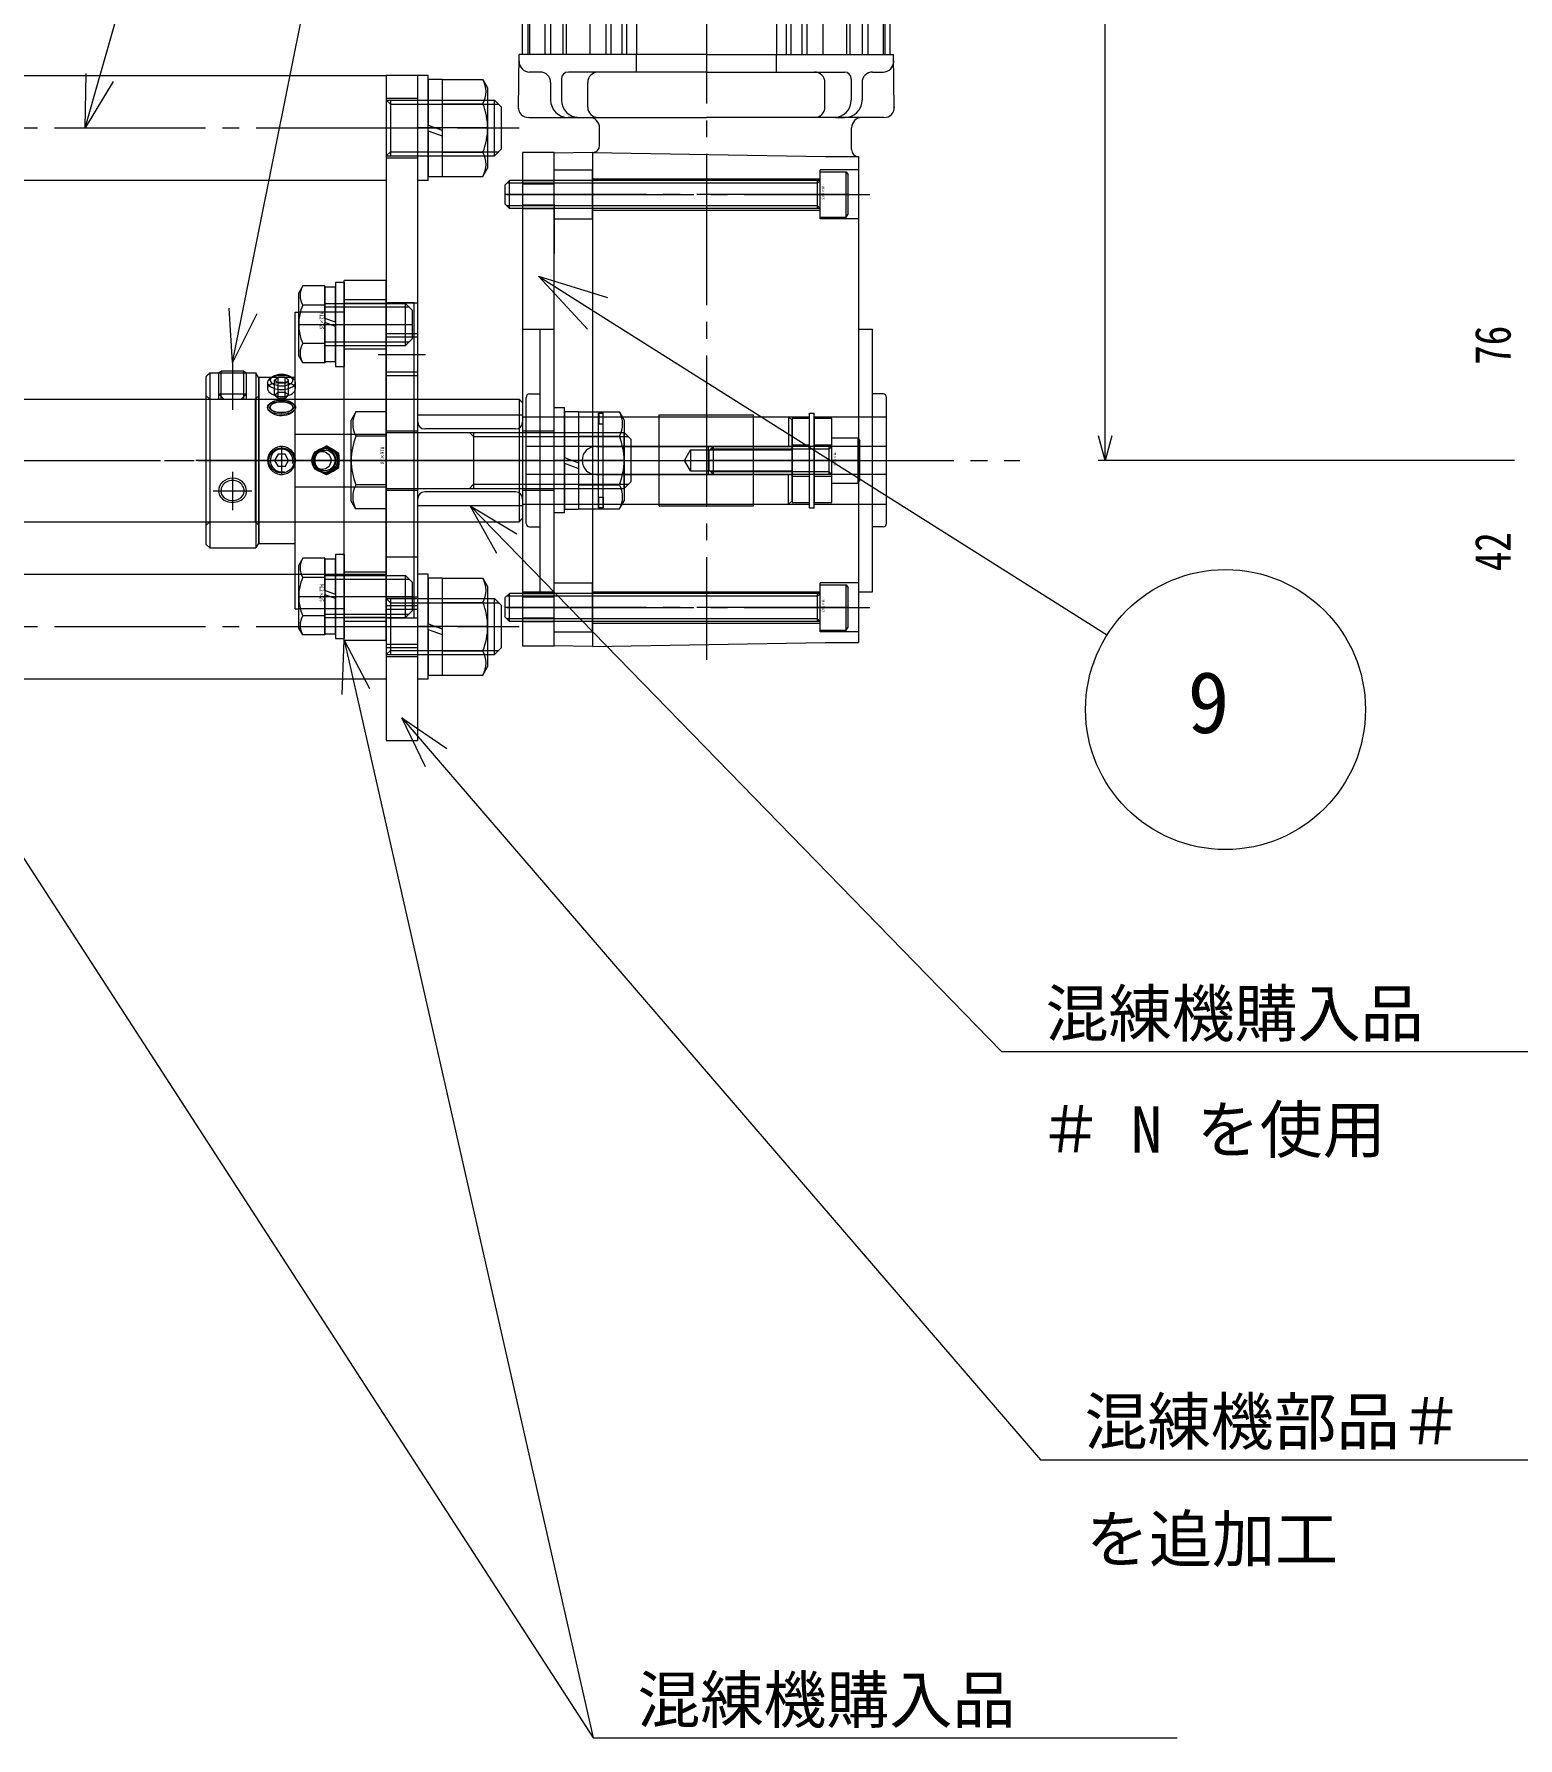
# Model space of a CAD drawing. Units: millimetres at full size. Extents: x -24503 to 24503, y -7436 to 7436.
# Drawn here: x 15161.6 to 15585.6, y 737.4 to 1224.3 of the extents above; entities that cross this region are included whole.
import ezdxf
from ezdxf.enums import TextEntityAlignment as Align

# ---------------------------------------------------------------- set-up
doc = ezdxf.new("R2010")
doc.units = ezdxf.units.MM
doc.header["$LTSCALE"] = 4.8
doc.linetypes.add('CHAIN2', pattern=[12, 9, -1, 1, -1])
for name, color, linetype, lineweight in [('0-2_08_DIM', 3, 'Continuous', 9), ('0-4_0', 2, 'Continuous', 9), ('0-6_05_CENTER', 2, 'CHAIN2', 9), ('0-7_04_HIDDEN', 7, 'Continuous', 9), ('0-8_10_DRAFT', 1, 'Continuous', 9), ('0-C_01_外形線', 134, 'Continuous', 9), ('0-D_03_かくれ線', 5, 'Continuous', 9), ('0-F_04_中心線', 4, 'CHAIN2', 9), ('1-0_02_細線', 6, 'Continuous', 9), ('1-3_07_寸法線', 3, 'Continuous', 9)]:
    doc.layers.add(name, color=color, linetype=linetype, lineweight=lineweight)
doc.styles.add('ＭＳ ゴシック', font='')
doc.styles.add('ＭＳ Ｐゴシック', font='')
doc.styles.get('ＭＳ ゴシック').set_extended_font_data('MS Gothic')
doc.styles.get('ＭＳ Ｐゴシック').set_extended_font_data('MS PGothic')

# ---------------------------------------------------------------- blocks, each defined once
blk = doc.blocks.new('RTWS25b_1_1')
at = {"layer": '0-4_0'}
for points in [[(0, 13.5), (-1.2, 13.5), (-1.2, 10.5), (0, 10.5)], [(0, -13.5), (-1.2, -13.5), (-1.2, -10.5), (0, -10.5)]]:
    blk.add_lwpolyline(points, close=True, dxfattribs=at)
at = {"layer": '0-8_10_DRAFT'}
blk.add_line((0, 0), (-1.2, 0), dxfattribs=at)
blk = doc.blocks.new('GM-SHYF-RH 0.2kW、1／30、200V、60Hzb_1_1')
at = {"layer": '0-4_0'}
for p, q in [((-200, 105.5), (-229.505, 105.5)), ((-200, 105.5), (-200, 51.5)), ((-116, 104), (-200, 104)), ((-200, 102.5), (-116, 102.5)), ((-100.493, 105.218), (-116, 104.948)), ((-116, 51.5), (-116, 105)), ((-98, 102.261), (-98, 85)), ((-98, 102.261), (-98, 51.5)), ((18, 103), (-18, 103)), ((-241.321, 101.775), (-248.891, 96.473)), ((-213, 101.82), (-211, 100.644)), ((-211, 100.644), (-213, 98.991)), ((-200, 102), (-116, 102)), ((-200, 97.633), (-116, 97.633)), ((-111, 99), (-111, 102.034)), ((-37.5, 95), (-37.5, 99)), ((-19, 102), (-19, 99)), ((19, 102), (19, 99)), ((-250, 94.344), (-250, 51.5)), ((-200, 96.005), (-116, 96.005)), ((-200, 92.542), (-116, 92.542)), ((-109, 92.93), (-103, 92.93)), ((-108, 96), (-103, 96)), ((-88.831, 93), (-95, 93)), ((-86.831, 95), (0, 95)), ((-86.831, 85.5), (-86.831, 95)), ((0, 95), (52.023, 95)), ((52.023, 85.5), (52.023, 95)), ((-200.158, 91.54), (-116, 91.54)), ((-111, 51.5), (-111, 90.93)), ((-98, 88.392), (-98, 91)), ((-200, 84.804), (-116, 84.804)), ((-101, 85.392), (-108, 85.392)), ((-87.991, 19), (-86.831, 85.5)), ((53.183, 19), (52.023, 85.5)), ((-200, 80.256), (-116, 80.256)), ((-200, 78.777), (-116, 78.777)), ((-200, 75.685), (-116, 75.685)), ((-200, 74.338), (-116, 74.338)), ((-200, 71.5), (-116, 71.5)), ((-111, 71.5), (-116, 71.5)), ((-250, 8.656), (-250, 51.5)), ((-200, -2.5), (-200, 51.5)), ((-116, 51.5), (-116, -2)), ((-111, 51.5), (-111, 12.07)), ((-98, 0.739), (-98, 51.5)), ((-200, 31.5), (-116, 31.5)), ((-111, 31.5), (-116, 31.5)), ((-200, 28.662), (-116, 28.662)), ((-200, 27.315), (-116, 27.315)), ((-200, 24.223), (-116, 24.223)), ((-200, 22.744), (-116, 22.744)), ((-89.992, 21), (-95, 21)), ((-200, 18.196), (-116, 18.196)), ((-101, 17.608), (-108, 17.608)), ((-98, 14.608), (-98, 12)), ((-87.992, 19), (53.192, 19)), ((-87.983, 19), (-87.791, 8)), ((-200.158, 11.46), (-116, 11.46)), ((-200, 10.458), (-116, 10.458)), ((-109, 10.07), (-103, 10.07)), ((-241.321, 1.225), (-248.891, 6.527)), ((-200, 6.995), (-116, 6.995)), ((-200, 5.367), (-116, 5.367)), ((-108, 7), (-103, 7)), ((-98, 0.739), (-98, 7)), ((-73.125, 8), (-59.09, 8)), ((-37.5, 4), (-37.5, 8)), ((37.5, 4), (37.5, 8)), ((-211, 2.356), (-213, 4.009)), ((-213, 1.18), (-211, 2.356)), ((-200, 1), (-116, 1)), ((-200, 0.5), (-116, 0.5)), ((-111, 4), (-111, 0.966)), ((37.5, 4), (-37.5, 4)), ((-19, 1), (-19, 4)), ((18, 0), (-18, 0)), ((19, 1), (19, 4)), ((-200, -2.5), (-229.505, -2.5)), ((-116, -1), (-200, -1)), ((-100.493, -2.218), (-116, -1.948))]:
    blk.add_line(p, q, dxfattribs=at)
for points in [[(-206.3, 98.827), (-206.39, 99.53), (-206.658, 100.206), (-207.092, 100.829), (-207.677, 101.375), (-208.389, 101.823), (-209.201, 102.156), (-210.083, 102.361), (-211, 102.431), (-211.917, 102.361), (-212.799, 102.156), (-213.611, 101.823), (-214.323, 101.375), (-214.908, 100.829), (-215.342, 100.206), (-215.61, 99.53), (-215.7, 98.827), (-215.61, 98.124), (-215.342, 97.448), (-214.908, 96.825), (-214.323, 96.279), (-213.611, 95.831), (-212.799, 95.498), (-211.917, 95.293), (-211, 95.224), (-210.083, 95.293), (-209.201, 95.498), (-208.389, 95.831), (-207.677, 96.279), (-207.092, 96.825), (-206.658, 97.448), (-206.39, 98.124)], [(-206.3, 4.173), (-206.39, 4.876), (-206.658, 5.552), (-207.092, 6.175), (-207.677, 6.721), (-208.389, 7.169), (-209.201, 7.502), (-210.083, 7.707), (-211, 7.776), (-211.917, 7.707), (-212.799, 7.502), (-213.611, 7.169), (-214.323, 6.721), (-214.908, 6.175), (-215.342, 5.552), (-215.61, 4.876), (-215.7, 4.173), (-215.61, 3.47), (-215.342, 2.794), (-214.908, 2.171), (-214.323, 1.625), (-213.611, 1.177), (-212.799, 0.844), (-211.917, 0.639), (-211, 0.569), (-210.083, 0.639), (-209.201, 0.844), (-208.389, 1.177), (-207.677, 1.625), (-207.092, 2.171), (-206.658, 2.794), (-206.39, 3.47)]]:
    blk.add_lwpolyline(points, close=True, dxfattribs=at)
for points in [[(-209, 101.82), (-211, 100.644), (-209, 98.991)], [(37.5, 95), (37.5, 99), (-37.5, 99)], [(53.192, 19), (53, 8), (-87.791, 8)], [(-209, 1.18), (-211, 2.356), (-209, 4.009)]]:
    blk.add_lwpolyline(points, dxfattribs=at)
for centre, radius, start, end in [((-229.505, 84.9), 20.6, 90, 125), ((-114, 102.034), 3, 0, 91), ((-101, 102.261), 3, 0, 91), ((-101, 102.261), 3, 0, 91), ((-18, 102), 1, 90, 180), ((18, 102), 1, 0, 90), ((-108, 99), 3, 180, 270), ((-247.4, 94.344), 2.6, 125, 180), ((-109, 90.93), 2, 90, 180), ((-103, 91), 5, 0, 90), ((-103, 87.93), 5, 0, 90), ((-95, 96), 3, 180, 270), ((-88.831, 95), 2, 270, 0), ((-108, 82.392), 3, 90, 180), ((-101, 82.392), 3, 0, 90), ((-108, 20.608), 3, 180, 270), ((-101, 20.608), 3, 270, 0), ((-95, 18), 3, 90, 180), ((-89.992, 19), 2, 0, 90), ((-103, 15.07), 5, 270, 0), ((-109, 12.07), 2, 180, 270), ((-103, 12), 5, 270, 0), ((-247.4, 8.656), 2.6, 180, 235), ((-108, 4), 3, 90, 180), ((-229.505, 18.1), 20.6, 235, 270), ((-114, 0.966), 3, 269, 0), ((-101, 0.739), 3, 269, 0), ((-101, 0.739), 3, 269, 0), ((-18, 1), 1, 180, 270), ((18, 1), 1, 270, 0)]:
    blk.add_arc(centre, radius, start, end, dxfattribs=at)
at = {"layer": '0-6_05_CENTER'}
for p, q in [((0, 0), (0, 103)), ((-76, 4.75), (-76, 98.25)), ((42, 4.75), (42, 98.25)), ((-260.386, 51.5), (56.966, 51.5))]:
    blk.add_line(p, q, dxfattribs=at)
at = {"layer": '0-7_04_HIDDEN', "color": 2}
for p, q in [((-12.5, 82.35), (-12.5, 103)), ((-4, 103), (-4, 0)), ((4, 103), (4, 0)), ((12.5, 82.35), (12.5, 103)), ((-83, 95), (-83, 84)), ((-69, 95), (-69, 84)), ((35, 95), (35, 84)), ((49, 95), (49, 84)), ((-69, 84), (-83, 84)), ((-80.5, 19), (-80.5, 84)), ((-71.5, 19), (-71.5, 84)), ((49, 84), (35, 84)), ((37.5, 19), (37.5, 84)), ((46.5, 19), (46.5, 84)), ((-13.5, 81), (-13.5, 82.35)), ((13.5, 82.35), (-13.5, 82.35)), ((13.5, 81), (-13.5, 81)), ((-12.5, 65), (-12.5, 81)), ((12.5, 65), (12.5, 81)), ((13.5, 81), (13.5, 82.35)), ((13, 65), (-13, 65)), ((-13, 38), (-13, 65)), ((13, 38), (13, 65)), ((13, 38), (-13, 38)), ((-12.5, 22), (-12.5, 38)), ((12.5, 22), (12.5, 38)), ((-13.5, 20.65), (-13.5, 22)), ((13.5, 22), (-13.5, 22)), ((13.5, 20.65), (-13.5, 20.65)), ((-12.5, 0), (-12.5, 20.65)), ((12.5, 0), (12.5, 20.65)), ((13.5, 20.65), (13.5, 22)), ((-83, 8), (-83, 19)), ((-69, 19), (-83, 19)), ((-69, 8), (-69, 19)), ((35, 8), (35, 19)), ((49, 19), (35, 19)), ((49, 8), (49, 19))]:
    blk.add_line(p, q, dxfattribs=at)
blk = doc.blocks.new('A$C67D316AB_1_1')
at = {"layer": '0-7_04_HIDDEN', "xscale": -1, "rotation": 90}
blk.add_blockref('GM-SHYF-RH 0.2kW、1／30、200V、60Hzb_1_1', (260, 0), dxfattribs=at)
at = {"layer": '0-7_04_HIDDEN', "rotation": 180}
blk.add_blockref('RTWS25b_1_1', (238, 0), dxfattribs=at)
blk = doc.blocks.new('_Open30')
at = {"layer": '0-2_08_DIM'}
blk.add_line((0, 0), (-1, 0), dxfattribs=at)
blk.add_lwpolyline([(-1, 0.26795), (0, 0), (-1, -0.26795)], dxfattribs=at)
blk = doc.blocks.new('AM_BALLOON1')
at = {"layer": '0-2_08_DIM'}
blk.add_circle((0, 0), 5, dxfattribs=at)

msp = doc.modelspace()

# ---------------------------------------------------------------- linework, layer by layer
at = {"layer": '0-2_08_DIM'}
msp.add_line((15322.627, 1144.427), (15468.323, 1052.528), dxfattribs=at)
at = {"layer": '0-2_08_DIM', "color": 2}
for p, q in [((15440.183, 933.486), (15604.931, 933.486)), ((15451.33, 816.867), (15633.404, 816.867)), ((15323.529, 737.362), (15488.277, 737.362))]:
    msp.add_line(p, q, dxfattribs=at)
for points in [[(15180.327, 1211.846), (15257.169, 1481.171), (15259.329, 1481.171)], [(15221.263, 1145.129), (15273.911, 1407.478), (15276.071, 1407.478)], [(15296.675, 1078.674), (15438.023, 933.486), (15440.183, 933.486)], [(15126.365, 1038.441), (15321.369, 737.362), (15323.529, 737.362), (15488.277, 737.362)], [(15253.53, 1036.403), (15321.369, 737.362), (15323.529, 737.362)], [(15276.496, 1017.482), (15449.17, 816.867), (15451.33, 816.867)]]:
    msp.add_lwpolyline(points, dxfattribs=at)
at = {"layer": '0-4_0', "color": 134}
for p, q in [((15291.211, 1205.422), (15293.211, 1205.422)), ((15293.211, 1205.422), (15295.211, 1203.422)), ((15293.211, 1189.422), (15293.211, 1205.422)), ((15295.211, 1191.422), (15295.211, 1203.422)), ((15291.211, 1189.422), (15293.211, 1189.422)), ((15293.211, 1189.422), (15295.211, 1191.422)), ((15297.411, 1182.422), (15296.211, 1181.222)), ((15296.211, 1175.622), (15296.211, 1181.222)), ((15297.411, 1174.422), (15297.411, 1182.422)), ((15301.211, 1182.422), (15297.411, 1182.422)), ((15148.611, 1119.922), (15210.811, 1119.922)), ((15271.211, 1119.922), (15300.211, 1119.922)), ((15300.211, 1119.922), (15300.211, 1084.922)), ((15300.211, 1119.922), (15301.211, 1118.922)), ((15301.211, 1118.922), (15301.211, 1085.922)), ((15148.611, 1084.922), (15210.811, 1084.922)), ((15271.211, 1084.922), (15300.211, 1084.922)), ((15291.211, 1062.922), (15293.211, 1062.922)), ((15293.211, 1062.922), (15295.211, 1060.922)), ((15293.211, 1046.922), (15293.211, 1062.922)), ((15297.411, 1064.422), (15296.211, 1063.222)), ((15296.211, 1057.622), (15296.211, 1063.222)), ((15297.411, 1056.422), (15297.411, 1064.422)), ((15301.211, 1064.422), (15297.411, 1064.422)), ((15295.211, 1048.922), (15295.211, 1060.922)), ((15291.211, 1046.922), (15293.211, 1046.922)), ((15293.211, 1046.922), (15295.211, 1048.922))]:
    msp.add_line(p, q, dxfattribs=at)
for points in [[(15112.211, 1212.422), (15262.211, 1212.422), (15262.211, 1182.422), (15112.211, 1182.422)], [(15271.211, 1022.422), (15271.211, 1212.422), (15262.211, 1212.422), (15262.211, 1022.422)], [(15301.211, 1049.422), (15310.211, 1049.422), (15310.211, 1190.422), (15301.211, 1190.422)], [(15301.211, 1089.422), (15271.211, 1089.422), (15271.211, 1115.422), (15301.211, 1115.422)], [(15112.211, 1069.922), (15262.211, 1069.922), (15262.211, 1039.922), (15112.211, 1039.922)]]:
    msp.add_lwpolyline(points, close=True, dxfattribs=at)
for points in [[(15301.211, 1174.422), (15297.411, 1174.422), (15296.211, 1175.622)], [(15301.211, 1056.422), (15297.411, 1056.422), (15296.211, 1057.622)]]:
    msp.add_lwpolyline(points, dxfattribs=at)
at = {"layer": '0-6_05_CENTER'}
msp.add_line((15262.211, 1102.422), (15271.211, 1102.422), dxfattribs=at)
at = {"layer": '0-C_01_外形線'}
for p, q in [((15271.211, 1182.422), (15271.211, 1212.422)), ((15274.211, 1211.422), (15274.211, 1198.222)), ((15274.211, 1211.422), (15278.211, 1211.422)), ((15278.211, 1211.422), (15278.211, 1196.766)), ((15278.211, 1211.278), (15289.851, 1211.278)), ((15289.851, 1211.278), (15291.211, 1208.922)), ((15291.211, 1208.922), (15291.211, 1185.922)), ((15278.211, 1204.35), (15289.851, 1204.35)), ((15274.211, 1198.222), (15278.211, 1196.766)), ((15274.211, 1196.622), (15274.211, 1183.422)), ((15274.211, 1196.622), (15278.211, 1195.166)), ((15278.211, 1195.166), (15278.211, 1183.422)), ((15278.211, 1190.494), (15289.851, 1190.494)), ((15278.211, 1183.422), (15274.211, 1183.422)), ((15289.851, 1183.565), (15291.211, 1185.922)), ((15274.211, 1182.422), (15271.211, 1182.422)), ((15238.348, 1152.282), (15237.211, 1150.313)), ((15237.211, 1132.313), (15237.211, 1150.313)), ((15244.711, 1152.282), (15238.348, 1152.282)), ((15244.711, 1152.282), (15244.711, 1130.343)), ((15244.711, 1143.005), (15244.711, 1152.063)), ((15244.711, 1152.063), (15247.711, 1152.063)), ((15247.711, 1141.913), (15247.711, 1152.063)), ((15250.211, 1102.422), (15250.211, 1153.813)), ((15250.211, 1153.313), (15250.211, 1129.313)), ((15236.211, 1060.022), (15236.211, 1144.822)), ((15236.211, 1144.822), (15237.211, 1144.822)), ((15244.711, 1146.798), (15238.348, 1146.798)), ((15247.711, 1141.913), (15244.711, 1143.005)), ((15244.711, 1130.563), (15244.711, 1141.805)), ((15247.711, 1140.713), (15244.711, 1141.805)), ((15247.711, 1130.563), (15247.711, 1140.713)), ((15244.711, 1135.828), (15238.348, 1135.828)), ((15238.348, 1130.343), (15237.211, 1132.313)), ((15244.711, 1130.343), (15238.348, 1130.343)), ((15247.711, 1130.563), (15244.711, 1130.563)), ((15211.811, 1127.422), (15210.811, 1126.422)), ((15210.811, 1078.422), (15210.811, 1126.422)), ((15211.811, 1127.422), (15224.945, 1127.422)), ((15211.811, 1127.422), (15211.811, 1077.422)), ((15214.311, 1127.479), (15215.078, 1127.922)), ((15214.311, 1127.479), (15222.311, 1127.479)), ((15214.311, 1127.422), (15214.311, 1127.479)), ((15221.544, 1127.922), (15215.078, 1127.922)), ((15221.544, 1127.922), (15222.311, 1127.479)), ((15222.311, 1127.422), (15222.311, 1127.479)), ((15225.811, 1125.922), (15224.945, 1127.422)), ((15224.945, 1127.422), (15224.945, 1077.422)), ((15225.811, 1078.697), (15225.811, 1126.147)), ((15236.211, 1126.147), (15225.811, 1126.147)), ((15225.811, 1125.922), (15225.811, 1078.922)), ((15229.448, 1126.147), (15229.045, 1125.862)), ((15229.671, 1126.305), (15229.448, 1126.147)), ((15235.174, 1126.147), (15234.951, 1126.305)), ((15235.577, 1125.862), (15235.174, 1126.147)), ((15247.711, 1129.313), (15250.211, 1129.313)), ((15253.572, 1116.278), (15252.211, 1113.922)), ((15262.211, 1116.278), (15253.572, 1116.278)), ((15262.211, 1116.278), (15262.211, 1088.565)), ((15310.211, 1087.422), (15310.211, 1117.422)), ((15313.211, 1116.422), (15313.211, 1103.222)), ((15313.211, 1116.422), (15317.211, 1116.422)), ((15317.211, 1116.422), (15317.211, 1101.766)), ((15317.211, 1116.278), (15328.851, 1116.278)), ((15328.851, 1116.278), (15330.211, 1113.922)), ((15252.211, 1090.922), (15252.211, 1113.922)), ((15330.211, 1113.922), (15330.211, 1090.922)), ((15330.211, 1110.422), (15332.211, 1108.422)), ((15262.211, 1109.35), (15253.572, 1109.35)), ((15317.211, 1109.35), (15328.851, 1109.35)), ((15332.211, 1096.422), (15332.211, 1108.422)), ((15250.211, 1051.031), (15250.211, 1102.422)), ((15313.211, 1103.222), (15317.211, 1101.766)), ((15313.211, 1101.622), (15313.211, 1088.422)), ((15313.211, 1101.622), (15317.211, 1100.166)), ((15317.211, 1100.166), (15317.211, 1088.422)), ((15330.211, 1094.422), (15332.211, 1096.422)), ((15253.572, 1088.565), (15252.211, 1090.922)), ((15262.211, 1095.494), (15253.572, 1095.494)), ((15317.211, 1095.494), (15328.851, 1095.494)), ((15328.851, 1088.565), (15330.211, 1090.922)), ((15262.211, 1088.565), (15253.572, 1088.565)), ((15313.211, 1087.422), (15310.211, 1087.422)), ((15317.211, 1088.422), (15313.211, 1088.422)), ((15211.811, 1077.422), (15210.811, 1078.422)), ((15211.811, 1077.422), (15224.945, 1077.422)), ((15225.811, 1078.922), (15224.945, 1077.422)), ((15225.811, 1078.697), (15236.211, 1078.697)), ((15238.348, 1074.501), (15237.211, 1072.531)), ((15237.211, 1054.531), (15237.211, 1072.531)), ((15244.711, 1074.501), (15238.348, 1074.501)), ((15244.711, 1074.501), (15244.711, 1052.561)), ((15244.711, 1065.223), (15244.711, 1074.281)), ((15244.711, 1074.281), (15247.711, 1074.281)), ((15247.711, 1064.131), (15247.711, 1074.281)), ((15250.211, 1075.531), (15250.211, 1051.531)), ((15244.711, 1069.016), (15238.348, 1069.016)), ((15271.211, 1039.922), (15271.211, 1069.922)), ((15274.211, 1068.922), (15274.211, 1055.722)), ((15274.211, 1068.922), (15278.211, 1068.922)), ((15278.211, 1068.922), (15278.211, 1054.266)), ((15278.211, 1068.778), (15289.851, 1068.778)), ((15289.851, 1068.778), (15291.211, 1066.422)), ((15291.211, 1066.422), (15291.211, 1043.422)), ((15247.711, 1064.131), (15244.711, 1065.223)), ((15244.711, 1052.781), (15244.711, 1064.023)), ((15247.711, 1062.931), (15244.711, 1064.023)), ((15247.711, 1052.781), (15247.711, 1062.931)), ((15278.211, 1061.85), (15289.851, 1061.85)), ((15236.211, 1060.022), (15237.211, 1060.022)), ((15244.711, 1058.046), (15238.348, 1058.046)), ((15238.348, 1052.561), (15237.211, 1054.531)), ((15244.711, 1052.561), (15238.348, 1052.561)), ((15247.711, 1052.781), (15244.711, 1052.781)), ((15274.211, 1055.722), (15278.211, 1054.266)), ((15274.211, 1054.122), (15274.211, 1040.922)), ((15274.211, 1054.122), (15278.211, 1052.666)), ((15278.211, 1052.666), (15278.211, 1040.922)), ((15247.711, 1051.531), (15250.211, 1051.531)), ((15250.211, 1051.031), (15262.211, 1051.031)), ((15278.211, 1047.994), (15289.851, 1047.994)), ((15289.851, 1041.065), (15291.211, 1043.422)), ((15274.211, 1039.922), (15271.211, 1039.922)), ((15278.211, 1040.922), (15274.211, 1040.922))]:
    msp.add_line(p, q, dxfattribs=at)
for points in [[(15274.211, 1182.422), (15274.211, 1212.422), (15271.211, 1212.422)], [(15278.211, 1211.278), (15278.211, 1183.565), (15289.851, 1183.565)], [(15250.211, 1153.313), (15247.711, 1153.313), (15247.711, 1129.313)], [(15262.211, 1051.031), (15262.211, 1153.813), (15250.211, 1153.813)], [(15313.211, 1087.422), (15313.211, 1117.422), (15310.211, 1117.422)], [(15317.211, 1116.278), (15317.211, 1088.565), (15328.851, 1088.565)], [(15250.211, 1075.531), (15247.711, 1075.531), (15247.711, 1051.531)], [(15274.211, 1039.922), (15274.211, 1069.922), (15271.211, 1069.922)], [(15278.211, 1068.778), (15278.211, 1041.065), (15289.851, 1041.065)]]:
    msp.add_lwpolyline(points, dxfattribs=at)
for centre, radius, start, end in [((15283.851, 1207.814), 6.928, 330.00001, 29.99999), ((15272.89, 1197.422), 18.321, 337.78075, 22.21925), ((15283.851, 1187.03), 6.928, 330.00001, 29.99999), ((15243.098, 1149.54), 5.485, 150.00001, 209.99999), ((15251.007, 1141.313), 13.796, 156.57346, 203.42654), ((15243.098, 1133.086), 5.485, 150.00001, 209.99999), ((15259.572, 1112.814), 6.928, 150.00001, 209.99999), ((15322.851, 1112.814), 6.928, 330.00001, 29.99999), ((15270.532, 1102.422), 18.321, 157.78075, 202.21925), ((15311.89, 1102.422), 18.321, 337.78075, 22.21925), ((15259.572, 1092.03), 6.928, 150.00001, 209.99999), ((15322.851, 1092.03), 6.928, 330.00001, 29.99999), ((15243.098, 1071.758), 5.485, 150.00001, 209.99999), ((15251.007, 1063.531), 13.796, 156.57346, 203.42654), ((15283.851, 1065.314), 6.928, 330.00001, 29.99999), ((15272.89, 1054.922), 18.321, 337.78075, 22.21925), ((15243.098, 1055.304), 5.485, 150.00001, 209.99999), ((15283.851, 1044.53), 6.928, 330.00001, 29.99999)]:
    msp.add_arc(centre, radius, start, end, dxfattribs=at)
for centre, major_axis, start_param, end_param in [((15232.311, 1124.707), (-4, 0), 3.945084, 5.479694), ((15232.311, 1125.372), (-3.233, 0), 3.7570724, 5.6677056)]:
    msp.add_ellipse(centre, major_axis=major_axis, ratio=0.5, start_param=start_param, end_param=end_param, dxfattribs=at)
at = {"layer": '0-D_03_かくれ線'}
for p, q in [((15262.211, 1205.922), (15271.211, 1205.922)), ((15263.411, 1204.222), (15262.211, 1205.422)), ((15262.211, 1205.422), (15291.211, 1205.422)), ((15263.411, 1205.422), (15263.411, 1189.422)), ((15263.411, 1204.222), (15291.211, 1204.222)), ((15263.411, 1190.622), (15262.211, 1189.422)), ((15262.211, 1189.422), (15291.211, 1189.422)), ((15262.211, 1188.922), (15271.211, 1188.922)), ((15263.411, 1190.622), (15291.211, 1190.622)), ((15386.211, 1171.922), (15386.211, 1184.922)), ((15386.211, 1184.922), (15393.711, 1184.922)), ((15393.711, 1171.922), (15393.711, 1184.922)), ((15393.711, 1184.922), (15394.211, 1184.056)), ((15394.211, 1172.788), (15394.211, 1184.056)), ((15301.211, 1182.422), (15310.211, 1182.422)), ((15386.211, 1182.422), (15301.211, 1182.422)), ((15385.461, 1181.672), (15301.211, 1181.672)), ((15301.211, 1181.422), (15310.211, 1181.422)), ((15385.461, 1174.422), (15385.461, 1182.422)), ((15385.461, 1181.672), (15386.211, 1182.422)), ((15301.211, 1175.422), (15310.211, 1175.422)), ((15385.461, 1175.172), (15301.211, 1175.172)), ((15301.211, 1174.422), (15310.211, 1174.422)), ((15386.211, 1174.422), (15301.211, 1174.422)), ((15385.461, 1175.172), (15386.211, 1174.422)), ((15386.211, 1171.922), (15393.711, 1171.922)), ((15393.711, 1171.922), (15394.211, 1172.788)), ((15250.211, 1144.822), (15237.211, 1144.822)), ((15244.711, 1147.313), (15267.711, 1147.313)), ((15244.711, 1146.313), (15268.711, 1146.313)), ((15262.211, 1148.313), (15250.211, 1148.313)), ((15262.211, 1147.315), (15250.211, 1147.315)), ((15262.211, 1147.422), (15271.211, 1147.422)), ((15267.711, 1147.313), (15269.711, 1145.313)), ((15267.711, 1135.313), (15267.711, 1147.313)), ((15269.711, 1137.313), (15269.711, 1145.313)), ((15301.211, 1139.922), (15310.211, 1139.922)), ((15244.711, 1136.313), (15268.711, 1136.313)), ((15244.711, 1135.313), (15267.711, 1135.313)), ((15271.211, 1138.644), (15262.211, 1138.644)), ((15271.211, 1137.644), (15262.211, 1137.644)), ((15267.711, 1135.313), (15269.711, 1137.313)), ((15250.211, 1134.313), (15262.211, 1134.313)), ((15214.311, 1127.422), (15214.311, 1119.922)), ((15215.078, 1119.922), (15215.078, 1127.422)), ((15221.544, 1119.922), (15221.544, 1127.422)), ((15222.311, 1119.922), (15222.311, 1127.422)), ((15230.29, 1125.372), (15231.301, 1126.247)), ((15230.29, 1121.041), (15230.29, 1125.372)), ((15231.301, 1124.497), (15230.29, 1125.372)), ((15233.322, 1126.247), (15231.301, 1126.247)), ((15231.301, 1120.166), (15231.301, 1126.247)), ((15233.322, 1126.247), (15234.332, 1125.372)), ((15233.322, 1120.166), (15233.322, 1126.247)), ((15234.332, 1125.372), (15233.322, 1124.497)), ((15234.332, 1121.041), (15234.332, 1125.372)), ((15271.211, 1127.644), (15262.211, 1127.644)), ((15271.211, 1126.644), (15262.211, 1126.644)), ((15211.811, 1119.922), (15210.811, 1120.922)), ((15210.811, 1119.922), (15271.211, 1119.922)), ((15211.811, 1119.922), (15211.811, 1084.922)), ((15214.311, 1121.422), (15222.311, 1121.422)), ((15215.811, 1119.922), (15214.311, 1121.422)), ((15220.811, 1119.922), (15222.311, 1121.422)), ((15224.811, 1119.922), (15224.811, 1084.922)), ((15225.811, 1119.922), (15236.211, 1119.922)), ((15228.311, 1124.707), (15228.311, 1122.966)), ((15230.29, 1121.041), (15231.301, 1121.916)), ((15231.301, 1120.166), (15230.29, 1121.041)), ((15233.322, 1124.497), (15231.301, 1124.497)), ((15233.322, 1120.166), (15231.301, 1120.166)), ((15234.332, 1121.041), (15233.322, 1120.166)), ((15236.311, 1122.968), (15236.311, 1124.707)), ((15229.358, 1118.953), (15229.045, 1118.732)), ((15229.358, 1116.865), (15229.671, 1116.644)), ((15234.951, 1116.644), (15235.264, 1116.865)), ((15235.577, 1118.732), (15235.264, 1118.953)), ((15262.211, 1110.922), (15271.211, 1110.922)), ((15262.211, 1110.422), (15330.211, 1110.422)), ((15299.211, 1111.422), (15273.211, 1111.422)), ((15287.211, 1109.222), (15286.011, 1110.422)), ((15287.211, 1110.422), (15287.211, 1094.422)), ((15301.211, 1114.922), (15377.211, 1114.922)), ((15301.211, 1110.922), (15310.211, 1110.922)), ((15330.211, 1094.422), (15330.211, 1110.422)), ((15377.211, 1114.922), (15378.211, 1113.922)), ((15377.211, 1114.922), (15377.211, 1106.422)), ((15378.211, 1090.922), (15378.211, 1113.922)), ((15236.211, 1109.922), (15252.211, 1109.922)), ((15241.744, 1104.597), (15243.164, 1105.453)), ((15243.164, 1105.453), (15243.819, 1105.832)), ((15245.257, 1106.463), (15243.588, 1105.453)), ((15243.819, 1105.832), (15244.942, 1106.463)), ((15244.942, 1106.463), (15246.611, 1105.453)), ((15246.611, 1105.453), (15248.389, 1104.443)), ((15252.211, 1109.922), (15262.211, 1109.922)), ((15287.211, 1109.222), (15330.211, 1109.222)), ((15322.211, 1106.422), (15378.211, 1106.422)), ((15347.479, 1102.422), (15349.211, 1105.422)), ((15349.211, 1105.422), (15378.211, 1105.422)), ((15354.211, 1106.422), (15378.211, 1106.422)), ((15354.211, 1106.422), (15354.211, 1098.422)), ((15388.811, 1105.672), (15355.011, 1105.672)), ((15355.761, 1098.422), (15355.761, 1106.422)), ((15378.211, 1106.922), (15383.211, 1106.922)), ((15384.561, 1106.922), (15389.561, 1106.922)), ((15388.811, 1098.422), (15388.811, 1106.422)), ((15388.811, 1105.672), (15389.561, 1106.422)), ((15389.561, 1095.922), (15389.561, 1108.922)), ((15389.561, 1108.922), (15397.061, 1108.922)), ((15397.061, 1095.922), (15397.061, 1108.922)), ((15397.061, 1108.922), (15397.561, 1108.056)), ((15397.561, 1096.788), (15397.561, 1108.056)), ((15231.301, 1104.172), (15230.29, 1102.422)), ((15230.29, 1102.422), (15231.301, 1100.672)), ((15233.322, 1104.172), (15231.301, 1104.172)), ((15233.322, 1100.672), (15231.301, 1100.672)), ((15241.441, 1102.422), (15241.445, 1102.95)), ((15241.485, 1104.236), (15241.495, 1104.443)), ((15241.495, 1100.401), (15241.485, 1100.611)), ((15241.495, 1104.443), (15241.744, 1104.597)), ((15241.81, 1104.443), (15241.495, 1104.443)), ((15241.81, 1100.401), (15241.495, 1100.401)), ((15241.739, 1100.25), (15241.495, 1100.401)), ((15241.81, 1100.401), (15243.588, 1099.391)), ((15248.704, 1100.401), (15248.389, 1100.401)), ((15349.211, 1099.422), (15347.479, 1102.422)), ((15354.561, 1099.622), (15354.561, 1105.222)), ((15243.164, 1099.391), (15241.739, 1100.25)), ((15243.82, 1099.011), (15243.164, 1099.391)), ((15243.588, 1099.391), (15245.257, 1098.38)), ((15244.942, 1098.38), (15243.82, 1099.011)), ((15245.257, 1098.38), (15244.942, 1098.38)), ((15287.211, 1095.622), (15286.011, 1094.422)), ((15287.211, 1095.622), (15330.211, 1095.622)), ((15322.211, 1098.422), (15378.211, 1098.422)), ((15354.211, 1098.422), (15378.211, 1098.422)), ((15388.811, 1099.172), (15355.011, 1099.172)), ((15377.211, 1089.922), (15377.211, 1098.422)), ((15378.211, 1097.922), (15383.211, 1097.922)), ((15384.561, 1097.922), (15389.561, 1097.922)), ((15388.811, 1099.172), (15389.561, 1098.422)), ((15389.561, 1095.922), (15397.061, 1095.922)), ((15397.061, 1095.922), (15397.561, 1096.788)), ((15236.211, 1094.922), (15252.211, 1094.922)), ((15252.211, 1094.922), (15262.211, 1094.922)), ((15262.211, 1094.422), (15330.211, 1094.422)), ((15262.211, 1093.922), (15271.211, 1093.922)), ((15299.211, 1093.422), (15273.211, 1093.422)), ((15301.211, 1093.922), (15310.211, 1093.922)), ((15377.211, 1089.922), (15378.211, 1090.922)), ((15300.211, 1084.922), (15301.211, 1085.922)), ((15301.211, 1089.922), (15377.211, 1089.922)), ((15211.811, 1084.922), (15210.811, 1083.922)), ((15210.811, 1084.922), (15271.211, 1084.922)), ((15225.811, 1084.922), (15236.211, 1084.922)), ((15262.211, 1074.922), (15271.211, 1074.922)), ((15244.711, 1069.531), (15267.711, 1069.531)), ((15244.711, 1068.531), (15268.711, 1068.531)), ((15262.211, 1070.531), (15250.211, 1070.531)), ((15267.711, 1069.531), (15269.711, 1067.531)), ((15267.711, 1057.531), (15267.711, 1069.531)), ((15269.711, 1059.531), (15269.711, 1067.531)), ((15386.211, 1053.922), (15386.211, 1066.922)), ((15386.211, 1066.922), (15393.711, 1066.922)), ((15393.711, 1053.922), (15393.711, 1066.922)), ((15393.711, 1066.922), (15394.211, 1066.056)), ((15262.211, 1063.422), (15271.211, 1063.422)), ((15263.411, 1061.722), (15262.211, 1062.922)), ((15262.211, 1062.922), (15291.211, 1062.922)), ((15263.411, 1062.922), (15263.411, 1046.922)), ((15263.411, 1061.722), (15291.211, 1061.722)), ((15301.211, 1064.922), (15310.211, 1064.922)), ((15301.211, 1064.422), (15310.211, 1064.422)), ((15386.211, 1064.422), (15301.211, 1064.422)), ((15385.461, 1063.672), (15301.211, 1063.672)), ((15301.211, 1063.422), (15310.211, 1063.422)), ((15385.461, 1056.422), (15385.461, 1064.422)), ((15385.461, 1063.672), (15386.211, 1064.422)), ((15394.211, 1054.788), (15394.211, 1066.056)), ((15250.211, 1060.022), (15237.211, 1060.022)), ((15244.711, 1058.531), (15268.711, 1058.531)), ((15244.711, 1057.531), (15267.711, 1057.531)), ((15262.211, 1057.528), (15250.211, 1057.528)), ((15271.211, 1060.863), (15262.211, 1060.863)), ((15271.211, 1059.863), (15262.211, 1059.863)), ((15262.211, 1057.422), (15270.211, 1057.422)), ((15262.211, 1057.422), (15271.211, 1057.422)), ((15267.711, 1057.531), (15269.711, 1059.531)), ((15301.211, 1057.422), (15310.211, 1057.422)), ((15385.461, 1057.172), (15301.211, 1057.172)), ((15385.461, 1057.172), (15386.211, 1056.422)), ((15250.211, 1056.531), (15262.211, 1056.531)), ((15301.211, 1056.422), (15310.211, 1056.422)), ((15386.211, 1056.422), (15301.211, 1056.422)), ((15386.211, 1053.922), (15393.711, 1053.922)), ((15393.711, 1053.922), (15394.211, 1054.788)), ((15271.211, 1049.863), (15262.211, 1049.863)), ((15271.211, 1048.863), (15262.211, 1048.863)), ((15263.411, 1048.122), (15262.211, 1046.922)), ((15262.211, 1046.922), (15291.211, 1046.922)), ((15263.411, 1048.122), (15291.211, 1048.122)), ((15262.211, 1046.422), (15271.211, 1046.422))]:
    msp.add_line(p, q, dxfattribs=at)
for points in [[(15270.211, 1057.422), (15270.211, 1147.422), (15262.211, 1147.422)], [(15211.811, 1119.922), (15224.811, 1119.922), (15225.811, 1120.922)], [(15228.311, 1122.968), (15228.335, 1122.747), (15228.463, 1122.402), (15228.695, 1122.06), (15229.03, 1121.729), (15229.455, 1121.425), (15229.966, 1121.156), (15230.543, 1120.938), (15231.173, 1120.781), (15231.836, 1120.693), (15232.505, 1120.678), (15233.168, 1120.734), (15233.802, 1120.86), (15234.395, 1121.047), (15234.935, 1121.292), (15235.401, 1121.58), (15235.785, 1121.905), (15236.07, 1122.25), (15236.246, 1122.6), (15236.311, 1122.945), (15236.311, 1122.968), (15236.263, 1123.271), (15236.105, 1123.572), (15235.843, 1123.842), (15235.484, 1124.078), (15235.032, 1124.277), (15234.503, 1124.436), (15233.907, 1124.555), (15233.266, 1124.633), (15232.792, 1124.664), (15232.311, 1124.674)], [(15232.311, 1124.674), (15231.645, 1124.654), (15230.998, 1124.595), (15230.388, 1124.496), (15229.833, 1124.357), (15229.342, 1124.177), (15228.935, 1123.957), (15228.622, 1123.697), (15228.414, 1123.404), (15228.319, 1123.085), (15228.311, 1122.968)], [(15231.301, 1121.916), (15233.322, 1121.916), (15234.332, 1121.041)], [(15228.311, 1117.577), (15228.367, 1117.897), (15228.53, 1118.188), (15228.797, 1118.442), (15229.159, 1118.658), (15229.614, 1118.837), (15230.145, 1118.976), (15230.745, 1119.079), (15231.392, 1119.144), (15232.055, 1119.174), (15232.726, 1119.17), (15233.371, 1119.133), (15233.987, 1119.063), (15234.561, 1118.958), (15235.074, 1118.815), (15235.52, 1118.629), (15235.876, 1118.403), (15236.131, 1118.135), (15236.225, 1117.973)], [(15236.216, 1117.125), (15236.045, 1116.809), (15235.761, 1116.463), (15235.378, 1116.13), (15234.912, 1115.827), (15234.362, 1115.566), (15233.752, 1115.363), (15233.103, 1115.232), (15232.43, 1115.177), (15231.77, 1115.202), (15231.125, 1115.302), (15230.517, 1115.471), (15229.957, 1115.699), (15229.452, 1115.984), (15229.026, 1116.307), (15228.687, 1116.66), (15228.452, 1117.023), (15228.347, 1117.304), (15228.311, 1117.577)], [(15236.311, 1117.577), (15236.291, 1117.371), (15236.229, 1117.159), (15236.216, 1117.125)], [(15236.225, 1117.973), (15236.277, 1117.831), (15236.311, 1117.577)], [(15243.588, 1105.453), (15241.81, 1104.443), (15241.832, 1103.951), (15241.849, 1103.453), (15241.861, 1102.939), (15241.864, 1102.422)], [(15248.704, 1104.443), (15247.035, 1105.453), (15245.257, 1106.463), (15244.942, 1106.463)], [(15349.211, 1105.422), (15349.211, 1099.422), (15378.211, 1099.422)], [(15389.561, 1106.422), (15355.761, 1106.422), (15354.561, 1105.222)], [(15233.322, 1100.672), (15234.332, 1102.422), (15233.322, 1104.172)], [(15241.485, 1100.611), (15241.473, 1100.893), (15241.456, 1101.391), (15241.444, 1101.905), (15241.441, 1102.422)], [(15241.445, 1102.95), (15241.446, 1103.037), (15241.457, 1103.506), (15241.485, 1104.236)], [(15241.864, 1102.422), (15241.864, 1102.278), (15241.859, 1101.807), (15241.848, 1101.338), (15241.81, 1100.401)], [(15248.389, 1100.401), (15246.611, 1099.391), (15244.942, 1098.38)], [(15245.257, 1098.38), (15247.035, 1099.391), (15248.704, 1100.401)], [(15248.389, 1104.443), (15248.366, 1103.951), (15248.349, 1103.453), (15248.338, 1102.939), (15248.334, 1102.422), (15248.335, 1102.278), (15248.34, 1101.807), (15248.351, 1101.338), (15248.389, 1100.401)], [(15248.704, 1100.401), (15248.726, 1100.893), (15248.743, 1101.391), (15248.754, 1101.905), (15248.758, 1102.422), (15248.758, 1102.565), (15248.753, 1103.037), (15248.742, 1103.506), (15248.704, 1104.443), (15248.389, 1104.443)], [(15389.561, 1098.422), (15355.761, 1098.422), (15354.561, 1099.622)], [(15211.811, 1084.922), (15224.811, 1084.922), (15225.811, 1083.922)]]:
    msp.add_lwpolyline(points, dxfattribs=at)
for points in [[(15378.211, 1090.422), (15383.211, 1090.422), (15383.211, 1114.422), (15378.211, 1114.422)], [(15384.561, 1090.422), (15389.561, 1090.422), (15389.561, 1114.422), (15384.561, 1114.422)]]:
    msp.add_lwpolyline(points, close=True, dxfattribs=at)
msp.add_circle((15232.311, 1102.422), 3.616, dxfattribs=at)
for centre, radius, start, end in [((15273.211, 1113.422), 2, 180, 270), ((15299.211, 1113.422), 2, 270, 0), ((15232.311, 1102.422), 4, 12.83857, 347.16143), ((15232.311, 1102.422), 3.233, 345, 285), ((15322.211, 1102.422), 4, 90, 270), ((15232.311, 1102.422), 4, 347.16143, 12.83857), ((15273.211, 1091.422), 2, 90, 180), ((15299.211, 1091.422), 2, 0, 90)]:
    msp.add_arc(centre, radius, start, end, dxfattribs=at)
for centre, major_axis, ratio, start_param, end_param in [((15232.311, 1124.707), (-4, 0), 0.5, 5.479694, 10.2282693), ((15232.311, 1125.372), (-3.233, 0), 0.5, 5.6677056, 10.0402577), ((15244.887, 1102.422), (0, -3.5), 0.984808, 3.6651914, 4.712389), ((15244.887, 1102.422), (0, -3.5), 0.984808, 3.2929318, 3.6651914), ((15244.887, 1102.422), (0, -3.5), 0.984808, 2.6179939, 3.2929318), ((15244.887, 1102.422), (0, -3.5), 0.984808, 1.5707963, 2.6179939), ((15244.887, 1102.422), (0, -3.5), 0.984808, 4.712389, 5.7595865), ((15244.887, 1102.422), (0, -3.5), 0.984808, 0.5235988, 1.5707963), ((15218.311, 1093.672), (-4, 0), 0.923935, 3.1415927, 6.2831853), ((15218.311, 1093.672), (3.324, 0), 0.91394, 0, 3.1415927), ((15244.887, 1102.422), (0, -3.5), 0.984808, 5.7595865, 6.1318461), ((15244.887, 1102.422), (0, -3.5), 0.984808, 6.1318461, 6.8067841), ((15218.311, 1093.672), (-4, 0), 0.808116, 0, 3.1415927), ((15218.311, 1093.672), (-3.324, 0), 0.818111, 0, 3.1415927)]:
    msp.add_ellipse(centre, major_axis=major_axis, ratio=ratio, start_param=start_param, end_param=end_param, dxfattribs=at)
for centre, major_axis, ratio in [((15232.311, 1117.577), (-4, 0), 0.5), ((15232.311, 1117.909), (3.616, 0), 0.5), ((15232.311, 1117.577), (-3.233, 0), 0.5), ((15244.373, 1102.422), (0, 3.46), 0.984808), ((15244.677, 1102.422), (0, 2.96), 0.984808), ((15245.311, 1102.422), (0, 3.5), 0.984808), ((15243.905, 1102.422), (0, 2.56), 0.984808)]:
    msp.add_ellipse(centre, major_axis=major_axis, ratio=ratio, dxfattribs=at)
at = {"layer": '0-F_04_中心線'}
for p, q in [((15052.211, 1197.422), (15300.211, 1197.422)), ((15259.961, 1197.422), (15273.461, 1197.422)), ((15274.211, 1197.422), (15271.211, 1197.422)), ((15394.211, 1178.422), (15296.211, 1178.422)), ((15296.711, 1178.422), (15314.711, 1178.422)), ((15237.211, 1141.313), (15269.711, 1141.313)), ((15247.711, 1141.313), (15250.211, 1141.313)), ((15249.611, 1141.313), (15262.811, 1141.313)), ((15218.311, 1130.422), (15218.311, 1116.922)), ((15273.461, 1132.644), (15259.961, 1132.644)), ((15232.311, 1106.622), (15232.311, 1098.222)), ((14175.327, 1102.422), (15388.211, 1102.422)), ((15150.831, 1102.422), (15443.264, 1102.422)), ((15228.811, 1102.422), (15207.811, 1102.422)), ((15272.431, 1102.422), (15223.591, 1102.422)), ((15252.211, 1102.422), (15332.211, 1102.422)), ((15259.961, 1102.422), (15273.461, 1102.422)), ((15306.211, 1102.422), (15266.211, 1102.422)), ((15296.711, 1102.422), (15314.711, 1102.422)), ((15313.211, 1102.422), (15310.211, 1102.422)), ((15397.561, 1102.422), (15354.561, 1102.422)), ((15375.711, 1102.422), (15385.711, 1102.422)), ((15382.061, 1102.422), (15392.061, 1102.422)), ((15218.311, 1099.172), (15218.311, 1088.172)), ((15223.811, 1093.672), (15212.811, 1093.672)), ((15237.211, 1063.531), (15269.711, 1063.531)), ((15247.711, 1063.531), (15250.211, 1063.531)), ((15249.611, 1063.531), (15262.811, 1063.531)), ((15394.211, 1060.422), (15296.211, 1060.422)), ((15296.711, 1060.422), (15314.711, 1060.422)), ((15052.211, 1054.922), (15300.211, 1054.922)), ((15259.961, 1054.922), (15273.461, 1054.922)), ((15273.461, 1054.833), (15259.961, 1054.833)), ((15274.211, 1054.922), (15271.211, 1054.922))]:
    msp.add_line(p, q, dxfattribs=at)
for points in [[(15291.211, 1197.422), (15278.211, 1197.422), (15274.211, 1197.422)], [(15330.211, 1102.422), (15317.211, 1102.422), (15313.211, 1102.422)], [(15291.211, 1054.922), (15278.211, 1054.922), (15274.211, 1054.922)]]:
    msp.add_lwpolyline(points, dxfattribs=at)
at = {"layer": '1-0_02_細線'}
for p, q in [((15291.211, 1204.222), (15294.411, 1204.222)), ((15291.211, 1190.622), (15294.411, 1190.622)), ((15301.211, 1181.672), (15296.661, 1181.672)), ((15301.211, 1175.172), (15296.661, 1175.172)), ((15215.078, 1127.422), (15215.078, 1127.922)), ((15221.544, 1127.422), (15221.544, 1127.922)), ((15330.211, 1109.222), (15331.411, 1109.222)), ((15330.211, 1095.622), (15331.411, 1095.622)), ((15291.211, 1061.722), (15294.411, 1061.722)), ((15301.211, 1063.672), (15296.661, 1063.672)), ((15301.211, 1057.172), (15296.661, 1057.172)), ((15291.211, 1048.122), (15294.411, 1048.122))]:
    msp.add_line(p, q, dxfattribs=at)
at = {"layer": '1-3_07_寸法線'}
for p, q in [((15467.691, 1109.422), (15467.691, 1425.422)), ((15584.637, 1102.422), (15465.691, 1102.422))]:
    msp.add_line(p, q, dxfattribs=at)

# ---------------------------------------------------------------- block references
at = {"layer": '0-2_08_DIM'}
for p, xscale, yscale, rotation in [((15176.211, 1197.422), 15, 15, 254.07578), ((15305.711, 1155.097), 20, 20, 147.75786), ((15218.311, 1130.422), 15, 15, 258.65249), ((15286.211, 1089.422), 15, 15, 134.23223), ((15250.211, 1051.031), 15, 15, 102.78165), ((15266.711, 1028.851), 15, 15, 130.71935)]:
    msp.add_blockref('_Open30', p, dxfattribs=dict(at, xscale=xscale, yscale=yscale, rotation=rotation))
at = {"layer": '0-2_08_DIM', "xscale": 8, "yscale": 8}
msp.add_blockref('AM_BALLOON1', (15502.079, 1031.236), dxfattribs=at)
at = {"layer": '0-4_0', "xscale": -1}
msp.add_blockref('A$C67D316AB_1_1', (15562.211, 1102.422), dxfattribs=at)
at = {"layer": '1-3_07_寸法線', "xscale": 7, "yscale": 7, "rotation": 270}
msp.add_blockref('_Open30', (15467.691, 1102.422), dxfattribs=at)

# ---------------------------------------------------------------- texts
at = {"layer": '0-2_08_DIM', "color": 2}
for s, style, p in [('混練機購入品', 'ＭＳ Ｐゴシック', (15450.653, 933.828)), ('＃', 'ＭＳ Ｐゴシック', (15448.817, 900.66)), ('N', 'ＭＳ ゴシック', (15474.989, 900.66)), ('を使用', 'ＭＳ Ｐゴシック', (15493.846, 900.66)), ('混練機部品＃', 'ＭＳ Ｐゴシック', (15461.8, 817.209)), ('を追加工', 'ＭＳ Ｐゴシック', (15462.214, 783.645)), ('混練機購入品', 'ＭＳ Ｐゴシック', (15333.999, 737.704)), ('混練機購入品', 'ＭＳ Ｐゴシック', (15333.999, 737.704))]:
    msp.add_text(s, height=13.2, dxfattribs=dict(at, style=style)).set_placement(p, align=Align.BOTTOM_LEFT)
at = {"layer": '0-4_0', "color": 134, "style": 'ＭＳ ゴシック'}
msp.add_text('9', height=17.6, dxfattribs=at).set_placement((15491.222, 1019.236), align=Align.BOTTOM_LEFT)
at = {"layer": '0-D_03_かくれ線', "style": 'ＭＳ ゴシック', "width": 0.8}
for s, height, p in [('M8×90CS', 0.7331, (15386.487, 1180.824)), ('M12×25', 1.1, (15242.911, 1144.878)), ('M16×60', 1.1, (15260.211, 1106.335)), ('M8×35CS', 0.7331, (15389.837, 1104.824)), ('M12×25', 1.1, (15242.911, 1067.096)), ('M8×90CS', 0.7331, (15386.487, 1062.824))]:
    msp.add_text(s, height=height, rotation=270, dxfattribs=at).set_placement(p, align=Align.BOTTOM_LEFT)
at = {"layer": '1-3_07_寸法線', "color": 134, "style": 'ＭＳ ゴシック', "width": 0.8}
for s, p in [('76', (15586.637, 1129.755)), ('42', (15586.637, 1070.755))]:
    msp.add_text(s, height=10.26, rotation=90, dxfattribs=at).set_placement(p, align=Align.BOTTOM_LEFT)

doc.saveas('drawing.dxf')
